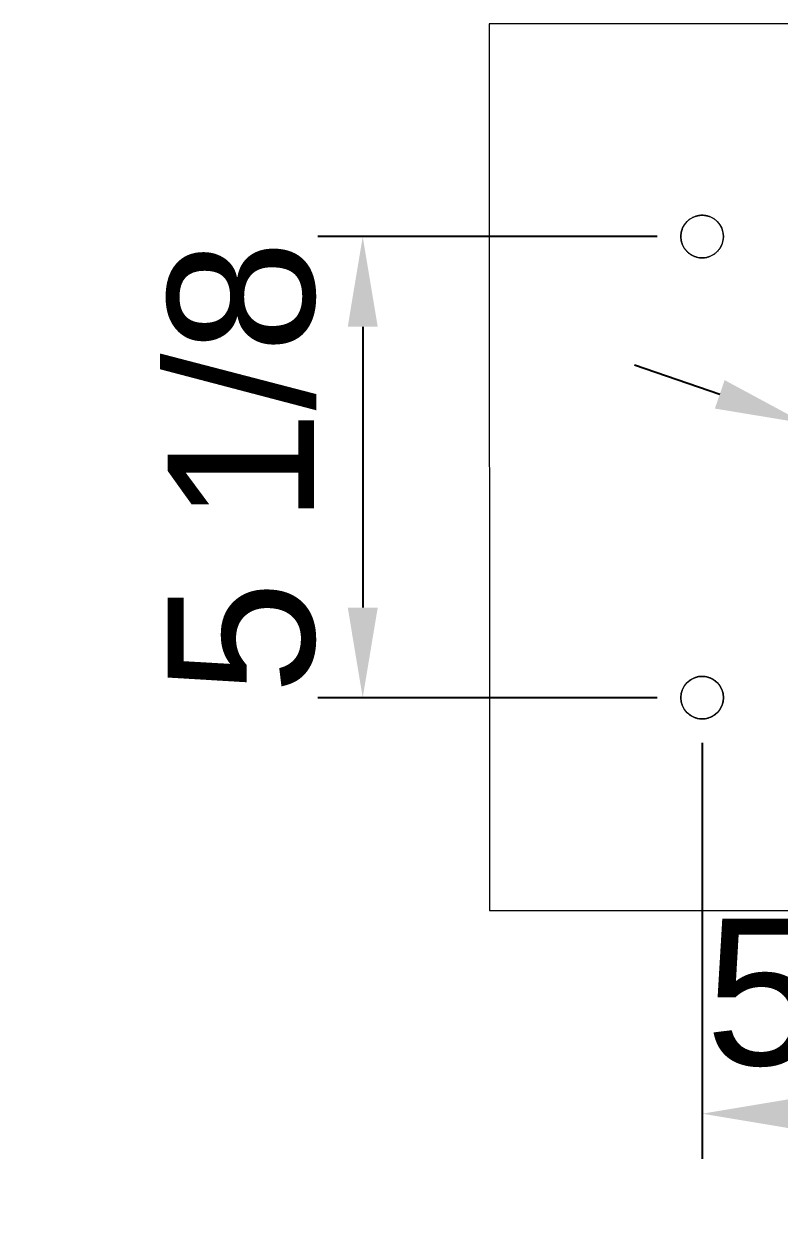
# Model space of a CAD drawing. Header units: inches. Extents: x -13 to 609, y -6 to 131.
# Drawn here: x 71.9 to 80.29, y -3.92 to 9.26 of the extents above; entities that cross this region are included whole.
import ezdxf

# ---------------------------------------------------------------- set-up
doc = ezdxf.new("R2010")
doc.units = ezdxf.units.IN
doc.header["$PDSIZE"] = -1
doc.layers.add('ZANO_R', color=7, linetype='Continuous', lineweight=0)
doc.styles.add('Arial', font='arial.ttf')
doc.styles.get("Standard").update_dxf_attribs({"font": 'ARIALUNI.TTF'})
doc.dimstyles.new('amerykanie', dxfattribs={"dimtxt": 50, "dimasz": 50, "dimexe": 0.5, "dimexo": 0.5, "dimgap": 1, "dimtad": 1, "dimdec": 0, "dimzin": 0, "dimlunit": 5, "dimtxsty": 'Standard', "dimcen": 0.09, "dimclrd": 1, "dimclre": 1, "dimclrt": 1, "dimazin": 0, "dimtfac": 1, "dimtdec": 0, "dimtmove": 0, "dimatfit": 3, "dimfxl": 1, "dimtzin": 0, "dimarcsym": 1})

# ---------------------------------------------------------------- blocks, each defined once
blk = doc.blocks.new('*D435')
at = {"layer": 'Defpoints', "color": 0}
for p in [(79.436, 6.902), (75.668, 1.784), (79.437, 1.784)]:
    blk.add_point(p, dxfattribs=at)
at = {"layer": 'ZANO_R', "color": 1, "lineweight": -2}
for p, q in [((78.936, 6.902), (75.168, 6.902)), ((75.668, 5.902), (75.668, 2.784)), ((78.937, 1.784), (75.168, 1.784))]:
    blk.add_line(p, q, dxfattribs=at)
at = {"layer": 'ZANO_R', "color": 1}
for points in [[(75.835, 5.902), (75.502, 5.902), (75.668, 6.902)], [(75.502, 2.784), (75.835, 2.784), (75.668, 1.784)]]:
    blk.add_solid(points, dxfattribs=at)
at = {"layer": 'ZANO_R', "color": 1, "insert": (74.328, 4.343), "char_height": 1.625, "attachment_point": 5, "rotation": 90, "style": 'Arial'}
blk.add_mtext('5 1/8', dxfattribs=at)
blk = doc.blocks.new('*D436')
at = {"layer": 'Defpoints', "color": 0}
for p in [(79.437, 1.784), (84.555, 1.785), (84.555, -2.834)]:
    blk.add_point(p, dxfattribs=at)
at = {"layer": 'ZANO_R', "color": 1, "lineweight": -2}
for p, q in [((79.437, 1.284), (79.437, -3.334)), ((84.555, 1.285), (84.555, -3.334)), ((80.437, -2.834), (83.555, -2.834))]:
    blk.add_line(p, q, dxfattribs=at)
at = {"layer": 'ZANO_R', "color": 1}
for points in [[(80.437, -2.667), (80.437, -3.001), (79.437, -2.834)], [(83.555, -3.001), (83.555, -2.667), (84.555, -2.834)]]:
    blk.add_solid(points, dxfattribs=at)
at = {"layer": 'ZANO_R', "color": 1, "insert": (81.996, -1.494), "char_height": 1.625, "attachment_point": 5, "style": 'Arial'}
blk.add_mtext('5 1/8', dxfattribs=at)
blk = doc.blocks.new('*D439')
at = {"layer": 'Defpoints', "color": 0}
for p in [(80.578, 4.828), (83.413, 3.859)]:
    blk.add_point(p, dxfattribs=at)
at = {"layer": 'ZANO_R', "color": 1, "lineweight": -2}
for p, q in [((79.632, 5.151), (78.685, 5.474)), ((80.578, 4.828), (83.413, 3.859)), ((84.359, 3.536), (90.619, 1.397))]:
    blk.add_line(p, q, dxfattribs=at)
at = {"layer": 'ZANO_R', "color": 1}
for points in [[(79.578, 4.993), (79.686, 5.309), (80.578, 4.828)], [(84.413, 3.693), (84.305, 3.378), (83.413, 3.859)]]:
    blk.add_solid(points, dxfattribs=at)
at = {"layer": 'ZANO_R', "color": 1, "insert": (89.25, 3.318), "char_height": 1.625, "attachment_point": 5, "rotation": 341.1376, "style": 'Arial'}
blk.add_mtext('∅3', dxfattribs=at)

msp = doc.modelspace()

# ---------------------------------------------------------------- linework, layer by layer
at = {"layer": 'ZANO_R'}
for p, q in [((86.91633, 9.26473), (77.07381, 9.26417)), ((77.07381, 9.26417), (77.07437, -0.57835)), ((79.34272, 7.11922), (79.33526, 7.11584)), ((79.35031, 7.12234), (79.34272, 7.11922)), ((79.35799, 7.1252), (79.35031, 7.12234)), ((79.36577, 7.12778), (79.35799, 7.1252)), ((79.37364, 7.1301), (79.36577, 7.12778)), ((79.38158, 7.13214), (79.37364, 7.1301)), ((79.38959, 7.13391), (79.38158, 7.13214)), ((79.39765, 7.13539), (79.38959, 7.13391)), ((79.40576, 7.1366), (79.39765, 7.13539)), ((79.41391, 7.13752), (79.40576, 7.1366)), ((79.42209, 7.13816), (79.41391, 7.13752)), ((79.43028, 7.13852), (79.42209, 7.13816)), ((79.43848, 7.13859), (79.43028, 7.13852)), ((79.44667, 7.13837), (79.43848, 7.13859)), ((79.45486, 7.13788), (79.44667, 7.13837)), ((79.46302, 7.1371), (79.45486, 7.13788)), ((79.47115, 7.13603), (79.46302, 7.1371)), ((79.47924, 7.13469), (79.47115, 7.13603)), ((79.48728, 7.13306), (79.47924, 7.13469)), ((79.49525, 7.13116), (79.48728, 7.13306)), ((79.50316, 7.12898), (79.49525, 7.13116)), ((79.51098, 7.12652), (79.50316, 7.12898)), ((79.51872, 7.1238), (79.51098, 7.12652)), ((79.52635, 7.12081), (79.51872, 7.1238)), ((79.53388, 7.11756), (79.52635, 7.12081)), ((79.21572, 6.98658), (79.21294, 6.97887)), ((79.21878, 6.99419), (79.21572, 6.98658)), ((79.2221, 7.00169), (79.21878, 6.99419)), ((79.22567, 7.00907), (79.2221, 7.00169)), ((79.2295, 7.01632), (79.22567, 7.00907)), ((79.23358, 7.02343), (79.2295, 7.01632)), ((79.23791, 7.0304), (79.23358, 7.02343)), ((79.24247, 7.03721), (79.23791, 7.0304)), ((79.24727, 7.04386), (79.24247, 7.03721)), ((79.25229, 7.05034), (79.24727, 7.04386)), ((79.25754, 7.05665), (79.25229, 7.05034)), ((79.263, 7.06276), (79.25754, 7.05665)), ((79.26867, 7.06868), (79.263, 7.06276)), ((79.27454, 7.07441), (79.26867, 7.06868)), ((79.28061, 7.07992), (79.27454, 7.07441)), ((79.28687, 7.08522), (79.28061, 7.07992)), ((79.2933, 7.0903), (79.28687, 7.08522)), ((79.29991, 7.09516), (79.2933, 7.0903)), ((79.30668, 7.09978), (79.29991, 7.09516)), ((79.31361, 7.10416), (79.30668, 7.09978)), ((79.32069, 7.1083), (79.31361, 7.10416)), ((79.32791, 7.1122), (79.32069, 7.1083)), ((79.33526, 7.11584), (79.32791, 7.1122)), ((79.54129, 7.11405), (79.53388, 7.11756)), ((79.54857, 7.11028), (79.54129, 7.11405)), ((79.55572, 7.10626), (79.54857, 7.11028)), ((79.56272, 7.102), (79.55572, 7.10626)), ((79.56957, 7.0975), (79.56272, 7.102)), ((79.57627, 7.09276), (79.56957, 7.0975)), ((79.58279, 7.08779), (79.57627, 7.09276)), ((79.58914, 7.0826), (79.58279, 7.08779)), ((79.5953, 7.07719), (79.58914, 7.0826)), ((79.60127, 7.07157), (79.5953, 7.07719)), ((79.60704, 7.06575), (79.60127, 7.07157)), ((79.61261, 7.05973), (79.60704, 7.06575)), ((79.61797, 7.05352), (79.61261, 7.05973)), ((79.6231, 7.04713), (79.61797, 7.05352)), ((79.62801, 7.04056), (79.6231, 7.04713)), ((79.63269, 7.03383), (79.62801, 7.04056)), ((79.63714, 7.02694), (79.63269, 7.03383)), ((79.64134, 7.01989), (79.63714, 7.02694)), ((79.6453, 7.01271), (79.64134, 7.01989)), ((79.649, 7.0054), (79.6453, 7.01271)), ((79.65245, 6.99796), (79.649, 7.0054)), ((79.65563, 6.9904), (79.65245, 6.99796)), ((79.65856, 6.98274), (79.65563, 6.9904)), ((79.20053, 6.91467), (79.20024, 6.90648)), ((79.20024, 6.90648), (79.20024, 6.89828)), ((79.20024, 6.89828), (79.20053, 6.89008)), ((79.20109, 6.92285), (79.20053, 6.91467)), ((79.20053, 6.89008), (79.20109, 6.8819)), ((79.20195, 6.93101), (79.20109, 6.92285)), ((79.20109, 6.8819), (79.20195, 6.87375)), ((79.20308, 6.93913), (79.20195, 6.93101)), ((79.20195, 6.87375), (79.20308, 6.86563)), ((79.2045, 6.9472), (79.20308, 6.93913)), ((79.20308, 6.86563), (79.2045, 6.85755)), ((79.20619, 6.95523), (79.2045, 6.9472)), ((79.2045, 6.85755), (79.20619, 6.84953)), ((79.20817, 6.96318), (79.20619, 6.95523)), ((79.21041, 6.97107), (79.20817, 6.96318)), ((79.21294, 6.97887), (79.21041, 6.97107)), ((79.66121, 6.97498), (79.65856, 6.98274)), ((79.6636, 6.96714), (79.66121, 6.97498)), ((79.66571, 6.95921), (79.6636, 6.96714)), ((79.66754, 6.95122), (79.66571, 6.95921)), ((79.6691, 6.94317), (79.66754, 6.95122)), ((79.66754, 6.85353), (79.6691, 6.86158)), ((79.67037, 6.93507), (79.6691, 6.94317)), ((79.6691, 6.86158), (79.67037, 6.86968)), ((79.67137, 6.92693), (79.67037, 6.93507)), ((79.67037, 6.86968), (79.67137, 6.87782)), ((79.67208, 6.91876), (79.67137, 6.92693)), ((79.67137, 6.87782), (79.67208, 6.88599)), ((79.6725, 6.91058), (79.67208, 6.91876)), ((79.67208, 6.88599), (79.6725, 6.89418)), ((79.67265, 6.90238), (79.6725, 6.91058)), ((79.6725, 6.89418), (79.67265, 6.90238)), ((79.20619, 6.84953), (79.20817, 6.84157)), ((79.20817, 6.84157), (79.21041, 6.83368)), ((79.21041, 6.83368), (79.21294, 6.82588)), ((79.21294, 6.82588), (79.21572, 6.81817)), ((79.21572, 6.81817), (79.21878, 6.81056)), ((79.21878, 6.81056), (79.2221, 6.80306)), ((79.2221, 6.80306), (79.22567, 6.79568)), ((79.22567, 6.79568), (79.2295, 6.78843)), ((79.2295, 6.78843), (79.23358, 6.78132)), ((79.23358, 6.78132), (79.23791, 6.77435)), ((79.23791, 6.77435), (79.24247, 6.76754)), ((79.24247, 6.76754), (79.24727, 6.76089)), ((79.24727, 6.76089), (79.25229, 6.75441)), ((79.25229, 6.75441), (79.25754, 6.74811)), ((79.25754, 6.74811), (79.263, 6.74199)), ((79.263, 6.74199), (79.26867, 6.73607)), ((79.26867, 6.73607), (79.27454, 6.73035)), ((79.27454, 6.73035), (79.28061, 6.72483)), ((79.28061, 6.72483), (79.28687, 6.71953)), ((79.58914, 6.72216), (79.5953, 6.72756)), ((79.5953, 6.72756), (79.60127, 6.73318)), ((79.60127, 6.73318), (79.60704, 6.73901)), ((79.60704, 6.73901), (79.61261, 6.74503)), ((79.61261, 6.74503), (79.61797, 6.75124)), ((79.61797, 6.75124), (79.6231, 6.75763)), ((79.6231, 6.75763), (79.62801, 6.76419)), ((79.62801, 6.76419), (79.63269, 6.77093)), ((79.63269, 6.77093), (79.63714, 6.77782)), ((79.63714, 6.77782), (79.64134, 6.78486)), ((79.64134, 6.78486), (79.6453, 6.79204)), ((79.6453, 6.79204), (79.649, 6.79936)), ((79.649, 6.79936), (79.65245, 6.8068)), ((79.65245, 6.8068), (79.65563, 6.81435)), ((79.65563, 6.81435), (79.65856, 6.82201)), ((79.65856, 6.82201), (79.66121, 6.82977)), ((79.66121, 6.82977), (79.6636, 6.83762)), ((79.6636, 6.83762), (79.66571, 6.84554)), ((79.66571, 6.84554), (79.66754, 6.85353)), ((79.28687, 6.71953), (79.2933, 6.71445)), ((79.2933, 6.71445), (79.29991, 6.7096)), ((79.29991, 6.7096), (79.30668, 6.70498)), ((79.30668, 6.70498), (79.31361, 6.70059)), ((79.31361, 6.70059), (79.32069, 6.69645)), ((79.32069, 6.69645), (79.32791, 6.69256)), ((79.32791, 6.69256), (79.33526, 6.68892)), ((79.33526, 6.68892), (79.34272, 6.68554)), ((79.34272, 6.68554), (79.35031, 6.68241)), ((79.35031, 6.68241), (79.35799, 6.67956)), ((79.35799, 6.67956), (79.36577, 6.67697)), ((79.36577, 6.67697), (79.37364, 6.67465)), ((79.37364, 6.67465), (79.38158, 6.67261)), ((79.38158, 6.67261), (79.38959, 6.67085)), ((79.38959, 6.67085), (79.39765, 6.66936)), ((79.39765, 6.66936), (79.40576, 6.66815)), ((79.40576, 6.66815), (79.41391, 6.66723)), ((79.41391, 6.66723), (79.42209, 6.66659)), ((79.42209, 6.66659), (79.43028, 6.66624)), ((79.43028, 6.66624), (79.43848, 6.66617)), ((79.43848, 6.66617), (79.44667, 6.66638)), ((79.44667, 6.66638), (79.45486, 6.66688)), ((79.45486, 6.66688), (79.46302, 6.66766)), ((79.46302, 6.66766), (79.47115, 6.66872)), ((79.47115, 6.66872), (79.47924, 6.67007)), ((79.47924, 6.67007), (79.48728, 6.67169)), ((79.48728, 6.67169), (79.49525, 6.6736)), ((79.49525, 6.6736), (79.50316, 6.67578)), ((79.50316, 6.67578), (79.51098, 6.67823)), ((79.51098, 6.67823), (79.51872, 6.68095)), ((79.51872, 6.68095), (79.52635, 6.68394)), ((79.52635, 6.68394), (79.53388, 6.68719)), ((79.53388, 6.68719), (79.54129, 6.69071)), ((79.54129, 6.69071), (79.54857, 6.69447)), ((79.54857, 6.69447), (79.55572, 6.69849)), ((79.55572, 6.69849), (79.56272, 6.70275)), ((79.56272, 6.70275), (79.56957, 6.70726)), ((79.56957, 6.70726), (79.57627, 6.712)), ((79.57627, 6.712), (79.58279, 6.71696)), ((79.58279, 6.71696), (79.58914, 6.72216)), ((79.30697, 1.98167), (79.3002, 1.97705)), ((79.3139, 1.98605), (79.30697, 1.98167)), ((79.32098, 1.99019), (79.3139, 1.98605)), ((79.3282, 1.99409), (79.32098, 1.99019)), ((79.33554, 1.99772), (79.3282, 1.99409)), ((79.34301, 2.00111), (79.33554, 1.99772)), ((79.3506, 2.00423), (79.34301, 2.00111)), ((79.35828, 2.00709), (79.3506, 2.00423)), ((79.36606, 2.00967), (79.35828, 2.00709)), ((79.37393, 2.01199), (79.36606, 2.00967)), ((79.38187, 2.01403), (79.37393, 2.01199)), ((79.38988, 2.0158), (79.38187, 2.01403)), ((79.39794, 2.01728), (79.38988, 2.0158)), ((79.40605, 2.01849), (79.39794, 2.01728)), ((79.4142, 2.01941), (79.40605, 2.01849)), ((79.42237, 2.02005), (79.4142, 2.01941)), ((79.43057, 2.02041), (79.42237, 2.02005)), ((79.43876, 2.02048), (79.43057, 2.02041)), ((79.44696, 2.02026), (79.43876, 2.02048)), ((79.45515, 2.01977), (79.44696, 2.02026)), ((79.46331, 2.01899), (79.45515, 2.01977)), ((79.47144, 2.01792), (79.46331, 2.01899)), ((79.47953, 2.01657), (79.47144, 2.01792)), ((79.48756, 2.01495), (79.47953, 2.01657)), ((79.49554, 2.01305), (79.48756, 2.01495)), ((79.50344, 2.01087), (79.49554, 2.01305)), ((79.51127, 2.00841), (79.50344, 2.01087)), ((79.519, 2.00569), (79.51127, 2.00841)), ((79.52664, 2.0027), (79.519, 2.00569)), ((79.53417, 1.99945), (79.52664, 2.0027)), ((79.54158, 1.99594), (79.53417, 1.99945)), ((79.54886, 1.99217), (79.54158, 1.99594)), ((79.55601, 1.98815), (79.54886, 1.99217)), ((79.56301, 1.98389), (79.55601, 1.98815)), ((79.56986, 1.97939), (79.56301, 1.98389)), ((79.57655, 1.97465), (79.56986, 1.97939)), ((79.2107, 1.85296), (79.20846, 1.84507)), ((79.21322, 1.86076), (79.2107, 1.85296)), ((79.21601, 1.86847), (79.21322, 1.86076)), ((79.21907, 1.87608), (79.21601, 1.86847)), ((79.22239, 1.88358), (79.21907, 1.87608)), ((79.22596, 1.89096), (79.22239, 1.88358)), ((79.22979, 1.89821), (79.22596, 1.89096)), ((79.23387, 1.90532), (79.22979, 1.89821)), ((79.2382, 1.91229), (79.23387, 1.90532)), ((79.24276, 1.9191), (79.2382, 1.91229)), ((79.24755, 1.92575), (79.24276, 1.9191)), ((79.25258, 1.93223), (79.24755, 1.92575)), ((79.25783, 1.93853), (79.25258, 1.93223)), ((79.26329, 1.94465), (79.25783, 1.93853)), ((79.26896, 1.95057), (79.26329, 1.94465)), ((79.27483, 1.9563), (79.26896, 1.95057)), ((79.2809, 1.96181), (79.27483, 1.9563)), ((79.28716, 1.96711), (79.2809, 1.96181)), ((79.29359, 1.97219), (79.28716, 1.96711)), ((79.3002, 1.97705), (79.29359, 1.97219)), ((79.58308, 1.96968), (79.57655, 1.97465)), ((79.58943, 1.96449), (79.58308, 1.96968)), ((79.59559, 1.95908), (79.58943, 1.96449)), ((79.60156, 1.95346), (79.59559, 1.95908)), ((79.60733, 1.94764), (79.60156, 1.95346)), ((79.6129, 1.94162), (79.60733, 1.94764)), ((79.61825, 1.93541), (79.6129, 1.94162)), ((79.62339, 1.92902), (79.61825, 1.93541)), ((79.6283, 1.92245), (79.62339, 1.92902)), ((79.63298, 1.91572), (79.6283, 1.92245)), ((79.63743, 1.90883), (79.63298, 1.91572)), ((79.64163, 1.90178), (79.63743, 1.90883)), ((79.64558, 1.8946), (79.64163, 1.90178)), ((79.64929, 1.88729), (79.64558, 1.8946)), ((79.65273, 1.87985), (79.64929, 1.88729)), ((79.65592, 1.87229), (79.65273, 1.87985)), ((79.65884, 1.86463), (79.65592, 1.87229)), ((79.6615, 1.85687), (79.65884, 1.86463)), ((79.66388, 1.84903), (79.6615, 1.85687)), ((79.666, 1.8411), (79.66388, 1.84903)), ((79.20081, 1.79656), (79.20053, 1.78837)), ((79.20053, 1.78837), (79.20053, 1.78017)), ((79.20053, 1.78017), (79.20081, 1.77197)), ((79.20138, 1.80474), (79.20081, 1.79656)), ((79.20081, 1.77197), (79.20138, 1.76379)), ((79.20224, 1.8129), (79.20138, 1.80474)), ((79.20138, 1.76379), (79.20224, 1.75564)), ((79.20337, 1.82102), (79.20224, 1.8129)), ((79.20224, 1.75564), (79.20337, 1.74752)), ((79.20479, 1.82909), (79.20337, 1.82102)), ((79.20337, 1.74752), (79.20479, 1.73944)), ((79.20648, 1.83712), (79.20479, 1.82909)), ((79.20479, 1.73944), (79.20648, 1.73142)), ((79.20846, 1.84507), (79.20648, 1.83712)), ((79.20648, 1.73142), (79.20846, 1.72346)), ((79.20846, 1.72346), (79.2107, 1.71557)), ((79.2107, 1.71557), (79.21322, 1.70777)), ((79.6615, 1.71166), (79.66388, 1.71951)), ((79.66388, 1.71951), (79.666, 1.72743)), ((79.66783, 1.83311), (79.666, 1.8411)), ((79.666, 1.72743), (79.66783, 1.73542)), ((79.66939, 1.82506), (79.66783, 1.83311)), ((79.66783, 1.73542), (79.66939, 1.74347)), ((79.67066, 1.81696), (79.66939, 1.82506)), ((79.66939, 1.74347), (79.67066, 1.75157)), ((79.67166, 1.80882), (79.67066, 1.81696)), ((79.67066, 1.75157), (79.67166, 1.75971)), ((79.67237, 1.80065), (79.67166, 1.80882)), ((79.67166, 1.75971), (79.67237, 1.76788)), ((79.67279, 1.79246), (79.67237, 1.80065)), ((79.67237, 1.76788), (79.67279, 1.77607)), ((79.67294, 1.78427), (79.67279, 1.79246)), ((79.67279, 1.77607), (79.67294, 1.78427)), ((79.21322, 1.70777), (79.21601, 1.70006)), ((79.21601, 1.70006), (79.21907, 1.69245)), ((79.21907, 1.69245), (79.22239, 1.68495)), ((79.22239, 1.68495), (79.22596, 1.67757)), ((79.22596, 1.67757), (79.22979, 1.67032)), ((79.22979, 1.67032), (79.23387, 1.66321)), ((79.23387, 1.66321), (79.2382, 1.65624)), ((79.2382, 1.65624), (79.24276, 1.64943)), ((79.24276, 1.64943), (79.24755, 1.64278)), ((79.24755, 1.64278), (79.25258, 1.6363)), ((79.25258, 1.6363), (79.25783, 1.63)), ((79.25783, 1.63), (79.26329, 1.62388)), ((79.26329, 1.62388), (79.26896, 1.61796)), ((79.26896, 1.61796), (79.27483, 1.61224)), ((79.27483, 1.61224), (79.2809, 1.60672)), ((79.2809, 1.60672), (79.28716, 1.60142)), ((79.28716, 1.60142), (79.29359, 1.59634)), ((79.29359, 1.59634), (79.3002, 1.59149)), ((79.3002, 1.59149), (79.30697, 1.58687)), ((79.30697, 1.58687), (79.3139, 1.58248)), ((79.3139, 1.58248), (79.32098, 1.57834)), ((79.55601, 1.58038), (79.56301, 1.58464)), ((79.56301, 1.58464), (79.56986, 1.58915)), ((79.56986, 1.58915), (79.57655, 1.59389)), ((79.57655, 1.59389), (79.58308, 1.59885)), ((79.58308, 1.59885), (79.58943, 1.60405)), ((79.58943, 1.60405), (79.59559, 1.60945)), ((79.59559, 1.60945), (79.60156, 1.61507)), ((79.60156, 1.61507), (79.60733, 1.6209)), ((79.60733, 1.6209), (79.6129, 1.62692)), ((79.6129, 1.62692), (79.61825, 1.63313)), ((79.61825, 1.63313), (79.62339, 1.63952)), ((79.62339, 1.63952), (79.6283, 1.64608)), ((79.6283, 1.64608), (79.63298, 1.65282)), ((79.63298, 1.65282), (79.63743, 1.65971)), ((79.63743, 1.65971), (79.64163, 1.66675)), ((79.64163, 1.66675), (79.64558, 1.67393)), ((79.64558, 1.67393), (79.64929, 1.68125)), ((79.64929, 1.68125), (79.65273, 1.68869)), ((79.65273, 1.68869), (79.65592, 1.69624)), ((79.65592, 1.69624), (79.65884, 1.7039)), ((79.65884, 1.7039), (79.6615, 1.71166)), ((79.32098, 1.57834), (79.3282, 1.57445)), ((79.3282, 1.57445), (79.33554, 1.57081)), ((79.33554, 1.57081), (79.34301, 1.56743)), ((79.34301, 1.56743), (79.3506, 1.5643)), ((79.3506, 1.5643), (79.35828, 1.56145)), ((79.35828, 1.56145), (79.36606, 1.55886)), ((79.36606, 1.55886), (79.37393, 1.55654)), ((79.37393, 1.55654), (79.38187, 1.5545)), ((79.38187, 1.5545), (79.38988, 1.55274)), ((79.38988, 1.55274), (79.39794, 1.55125)), ((79.39794, 1.55125), (79.40605, 1.55004)), ((79.40605, 1.55004), (79.4142, 1.54912)), ((79.4142, 1.54912), (79.42237, 1.54848)), ((79.42237, 1.54848), (79.43057, 1.54813)), ((79.43057, 1.54813), (79.43876, 1.54805)), ((79.43876, 1.54805), (79.44696, 1.54827)), ((79.44696, 1.54827), (79.45515, 1.54877)), ((79.45515, 1.54877), (79.46331, 1.54955)), ((79.46331, 1.54955), (79.47144, 1.55061)), ((79.47144, 1.55061), (79.47953, 1.55196)), ((79.47953, 1.55196), (79.48756, 1.55358)), ((79.48756, 1.55358), (79.49554, 1.55549)), ((79.49554, 1.55549), (79.50344, 1.55767)), ((79.50344, 1.55767), (79.51127, 1.56012)), ((79.51127, 1.56012), (79.519, 1.56284)), ((79.519, 1.56284), (79.52664, 1.56583)), ((79.52664, 1.56583), (79.53417, 1.56908)), ((79.53417, 1.56908), (79.54158, 1.5726)), ((79.54158, 1.5726), (79.54886, 1.57636)), ((79.54886, 1.57636), (79.55601, 1.58038)), ((77.07437, -0.57835), (86.91689, -0.57779))]:
    msp.add_line(p, q, dxfattribs=at)
for centre, radius in [((79.43643, 6.90238), 0.23622), ((79.43673, 1.78425), 0.23621)]:
    msp.add_circle(centre, radius, dxfattribs=at)

# ---------------------------------------------------------------- dimensions: what is measured, and where the dimension line sits
dim = msp.add_linear_dim(base=(75.66819, 1.78425), p1=(79.43643, 6.90238), p2=(79.43673, 1.78425), angle=90, dimstyle='amerykanie', override={"dimtxt": 1.625, "dimasz": 1, "dimgap": 0.5, "dimdec": 4, "dimtxsty": 'Arial', "dimaunit": 1, "dimadec": 1, "dimtdec": 4, "dimtmove": 1, "dimfrac": 2}, dxfattribs=at)
dim.commit()
dim.dimension.update_dxf_attribs({"geometry": '*D435', "text_midpoint": (75.66819, 4.34331), "dimtype": 160})
dim = msp.add_diameter_dim_2p(p1=(80.578, 4.82764), p2=(83.41304, 3.85907), dimstyle='amerykanie', override={"dimtxt": 1.625, "dimasz": 1, "dimgap": 0.5, "dimdec": 4, "dimtxsty": 'Arial', "dimaunit": 1, "dimadec": 1, "dimtdec": 4, "dimtmove": 1, "dimfrac": 2}, dxfattribs=at)
dim.commit()
dim.dimension.update_dxf_attribs({"geometry": '*D439', "text_midpoint": (88.80497, 2.01695), "dimtype": 163})
dim = msp.add_linear_dim(base=(84.55483, -2.83389), p1=(79.43673, 1.78425), p2=(84.55483, 1.78455), dimstyle='amerykanie', override={"dimtxt": 1.625, "dimasz": 1, "dimgap": 0.5, "dimdec": 4, "dimtxsty": 'Arial', "dimaunit": 1, "dimadec": 1, "dimtdec": 4, "dimtmove": 1, "dimfrac": 2}, dxfattribs=at)
dim.commit()
dim.dimension.update_dxf_attribs({"geometry": '*D436', "text_midpoint": (81.99578, -2.83389), "dimtype": 160})

doc.saveas('drawing.dxf')
